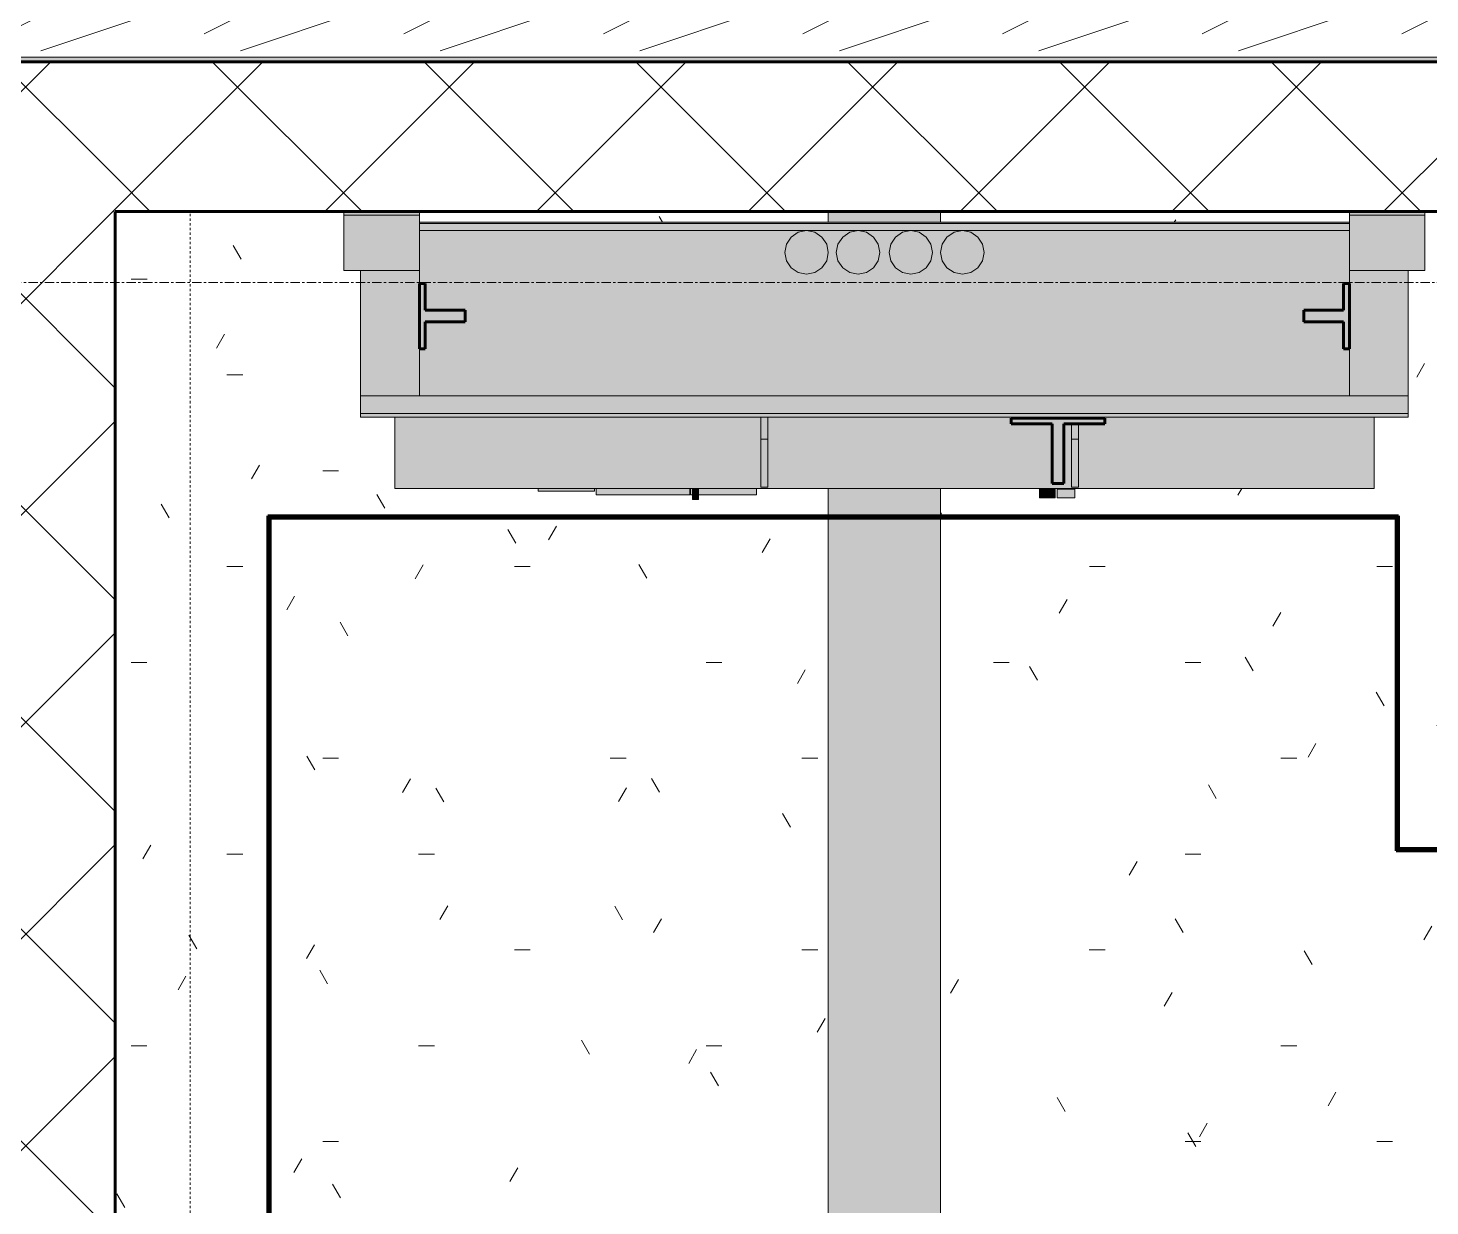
# Model space of a CAD drawing. Header units: inches. Extents: x -4061 to -1937, y 10959 to 12323.
# Drawn here: x -3592 to -3517.1, y 11485.9 to 11548.8 of the extents above; entities that cross this region are included whole.
import ezdxf

# ---------------------------------------------------------------- set-up
doc = ezdxf.new("R2010")
doc.units = ezdxf.units.IN
doc.header["$MEASUREMENT"] = 0
doc.linetypes.add('Dash', pattern=[0.25, 0.125, -0.125])
doc.linetypes.add('Grid Line 1_2_', pattern=[0.875, 0.5, -0.125, 0.125, -0.125])
for name, color, linetype, lineweight in [('0-1', 7, 'Continuous', 5), ('0-6', 1, 'Continuous', 9), ('A-GENM-2', 10, 'Continuous', 60), ('A-GENM-3', 250, 'Continuous', 9), ('A-GENM-5', 135, 'Continuous', 9), ('A-GENM-HDLN-1', 250, 'Dash', 9), ('A-ROOF-PATT-1', 251, 'Continuous', 9), ('A-WALL', 113, 'Continuous', 18), ('A-WALL-10', 113, 'Continuous', 60), ('A-WALL-2', 10, 'Continuous', 60), ('A-WALL-9', 113, 'Continuous', 5), ('A-WALL-PATT-3', 252, 'Continuous', 9), ('A-WALL-PATT-4', 111, 'Continuous', 9), ('G-IMPT-1', 135, 'Continuous', 9), ('G-IMPT-2', 1, 'Continuous', 9), ('S-GRID-1', 1, 'Grid Line 1_2_', 9)]:
    doc.layers.add(name, color=color, linetype=linetype, lineweight=lineweight)
pattern_1 = [(45, (0, 0), (-5.656854, 5.656854), []), (135, (0, 0), (-5.656854, -5.656854), [])]

# ---------------------------------------------------------------- blocks, each defined once
blk = doc.blocks.new('CTR - 1st Phase - Shell_rvt-1-ENLARGED RCP - 3RD FLOOR PLAN - EAST')
at = {"layer": 'A-ROOF-PATT-1'}
h = blk.add_hatch(dxfattribs=at)
h.set_pattern_fill('FP_13', color=256, style=0, pattern_type=2)
h.set_pattern_definition([(0, (-4.059, 0), (20.476, 5.12), [0.845, -14.512, 0.845, -14.512, -81.902]), (0, (-4.059, 0), (20.476, 5.12), [-30.713, 0.845, -29.869, 0.845, -14.512, -35.832]), (0, (-4.059, 0), (20.476, 5.12), [-76.783, 0.845, -9.393, 0.845, -24.75]), (119.995, (3.62, 2.56), (-14.6708597, 15.1762486), [0.845, -14.514, 0.845, -14.514, -81.916]), (119.995, (3.62, 2.56), (-14.6708597, 15.1762486), [-30.718, 0.845, -29.874, 0.845, -14.514, -35.838]), (119.995, (3.62, 2.56), (-14.6708597, 15.1762486), [-76.796, 0.845, -9.395, 0.845, -24.754]), (240.005, (6.179, 12.8), (-5.8050448, -20.296207), [0.845, -14.514, 0.845, -14.514, -81.916]), (240.005, (6.179, 12.8), (-5.8050448, -20.296207), [-30.718, 0.845, -29.874, 0.845, -14.514, -35.838]), (240.005, (6.179, 12.8), (-5.8050448, -20.296207), [-76.796, 0.845, -9.395, 0.845, -24.754])])
h.paths.add_polyline_path([(-3587.324, 11434.989), (-3507.324, 11434.989), (-3507.324, 11459.55), (-3509.324, 11459.55), (-3509.324, 11462.675), (-3509.73, 11462.675), (-3509.73, 11504.8), (-3509.324, 11504.8), (-3509.324, 11508.05), (-3507.324, 11508.05), (-3507.324, 11538.989), (-3517.347, 11538.989), (-3517.347, 11535.84), (-3518.233, 11535.84), (-3518.233, 11528.005), (-3520.063, 11528.005), (-3520.063, 11524.189), (-3536.046, 11524.189), (-3536.046, 11523.699), (-3536.991, 11523.699), (-3536.991, 11524.189), (-3537.105, 11524.189), (-3537.105, 11523.699), (-3537.932, 11523.699), (-3537.932, 11524.189), (-3543.221, 11524.189), (-3543.221, 11522.73), (-3518.766, 11522.73), (-3518.766, 11504.95), (-3514.921, 11504.95), (-3514.921, 11505.678), (-3514.802, 11505.678), (-3514.802, 11504.832), (-3518.884, 11504.832), (-3518.884, 11522.612), (-3543.221, 11522.612), (-3543.221, 11445.052), (-3518.884, 11445.052), (-3518.884, 11462.832), (-3514.802, 11462.832), (-3514.802, 11461.985), (-3514.921, 11461.985), (-3514.921, 11462.714), (-3518.766, 11462.714), (-3518.766, 11444.934), (-3543.221, 11444.934), (-3543.221, 11436.989), (-3549.221, 11436.989), (-3549.221, 11444.934), (-3579.162, 11444.934), (-3579.162, 11522.73), (-3549.221, 11522.73), (-3549.221, 11524.189), (-3553.056, 11524.189), (-3553.056, 11523.854), (-3556.161, 11523.854), (-3556.161, 11523.604), (-3556.476, 11523.604), (-3556.476, 11523.854), (-3556.58, 11523.854), (-3556.58, 11524.189), (-3556.618, 11524.189), (-3556.618, 11523.854), (-3561.618, 11523.854), (-3561.618, 11524.189), (-3561.718, 11524.189), (-3561.718, 11524.054), (-3564.718, 11524.054), (-3564.718, 11524.189), (-3572.373, 11524.189), (-3572.373, 11528.005), (-3574.217, 11528.005), (-3574.217, 11535.84), (-3575.102, 11535.84), (-3575.102, 11538.989), (-3587.324, 11538.989), (-3587.324, 11436.989)], flags=0)
h.paths.add_polyline_path([(-3541.95, 11436.989), (-3541.95, 11439.667), (-3539.45, 11439.667), (-3539.45, 11439.979), (-3537.262, 11439.979), (-3537.262, 11443.171), (-3536.637, 11443.151), (-3536.637, 11439.979), (-3534.45, 11439.959), (-3534.45, 11439.667), (-3531.95, 11439.667), (-3531.95, 11436.989), (-3534.214, 11436.989)], flags=0)
h.paths.add_polyline_path([(-3513.514, 11441.279), (-3514.724, 11441.279), (-3514.724, 11445.216), (-3514.684, 11445.216), (-3514.684, 11441.318), (-3513.513, 11441.318), (-3513.513, 11445.216), (-3513.474, 11445.216), (-3513.474, 11441.279), (-3513.513, 11441.279)], flags=0)
h.paths.add_polyline_path([(-3549.221, 11445.052), (-3549.221, 11522.612), (-3579.044, 11522.612), (-3579.044, 11445.052)], flags=0)
h.paths.add_polyline_path([(-3514.724, 11462.834), (-3514.724, 11483.83), (-3513.474, 11483.83), (-3513.474, 11462.834), (-3514.684, 11462.834)], flags=0)
h.paths.add_polyline_path([(-3508.281, 11483.675), (-3508.281, 11483.925), (-3508.574, 11483.925), (-3508.574, 11483.675)], flags=0)
h.paths.add_polyline_path([(-3513.474, 11483.834), (-3514.724, 11483.834), (-3514.724, 11504.83), (-3513.474, 11504.83), (-3513.474, 11483.925)], flags=0)
h.paths.add_polyline_path([(-3514.684, 11522.448), (-3514.724, 11522.448), (-3514.724, 11526.385), (-3513.474, 11526.385), (-3513.474, 11522.448), (-3513.513, 11522.448), (-3513.513, 11526.346), (-3514.684, 11526.346), (-3514.684, 11522.612)], flags=0)
h.paths.add_polyline_path([(-3541.879, 11538.419), (-3521.382, 11538.419), (-3521.382, 11538.989), (-3543.221, 11538.989), (-3543.221, 11538.419)], flags=0)
h.paths.add_polyline_path([(-3571.067, 11538.419), (-3549.221, 11538.419), (-3549.221, 11538.989), (-3571.067, 11538.989), (-3571.067, 11538.794)], flags=0)
at = {"layer": 'S-GRID-1'}
blk.add_line((-1936.832, 11535.189), (-4027.878, 11535.189), dxfattribs=at)
blk = doc.blocks.new('Otis_G2S_06102019171910 - Duty_3000_Speed_150_Seismic_N_CabHeight_93_CabPanels_Y_EntHeight_84_CwtLoc_L2_CwtSafety_N_DoorHand_CO_OpeningType_Front_Glassback_N_FRSAME_NOH-2125003-ENLARGED RCP - 3RD FLOOR PLAN - EAST')
at = {"layer": 'A-GENM-5'}
h = blk.add_hatch(color=256, dxfattribs=at)
h.paths.add_polyline_path([(4.289, 7.4), (4.289, 6.15), (8.226, 6.15), (8.226, 6.189), (4.329, 6.189), (4.329, 7.361), (8.226, 7.361), (8.226, 7.4)], flags=0)
h.paths.add_polyline_path([(7.944, 35.898), (7.944, 11.442), (25.724, 11.442), (25.724, 7.597), (24.996, 7.597), (24.996, 7.479), (25.843, 7.479), (25.843, 11.56), (8.063, 11.56), (8.063, 71.72), (85.623, 71.72), (85.623, 11.56), (67.843, 11.56), (67.843, 7.479), (68.689, 7.479), (68.689, 7.597), (67.961, 7.597), (67.961, 11.442), (85.741, 11.442), (85.741, 71.838), (7.944, 71.838), (7.944, 41.898)], flags=0)
h.paths.add_polyline_path([(25.844, 7.4), (25.844, 6.15), (46.841, 6.15), (46.841, 7.4), (37.216, 7.4)], flags=0)
h.paths.add_polyline_path([(46.844, 7.4), (46.844, 6.15), (67.841, 6.15), (67.841, 7.4), (46.936, 7.4)], flags=0)
h.paths.add_polyline_path([(85.459, 7.361), (89.356, 7.361), (89.356, 6.189), (85.459, 6.189), (85.459, 6.15), (89.396, 6.15), (89.396, 7.4), (85.459, 7.4)], flags=0)
at = {"layer": 'G-IMPT-1'}
h = blk.add_hatch(color=256, dxfattribs=at)
h.paths.add_polyline_path([(87.199, 49.884), (87.199, 12.74), (91.016, 12.74), (91.016, 28.53), (90.965, 28.53), (90.965, 27.126), (90.652, 27.126), (90.652, 28.53), (87.273, 28.53), (87.273, 28.905), (90.652, 28.905), (90.652, 29.313), (87.461, 29.313), (87.461, 29.938), (90.652, 29.938), (90.652, 32.126), (90.965, 32.126), (90.965, 28.905), (91.016, 28.905), (91.016, 45.118), (87.273, 45.118), (87.273, 45.493), (91.016, 45.493), (91.016, 65.05), (87.199, 65.05), (87.199, 57.549)], flags=0)
h.paths.add_polyline_path([(101.364, 26.89), (101.364, 14.059), (101.429, 14.059), (101.429, 63.744), (101.364, 63.744), (101.364, 34.555)], flags=0)
h = blk.add_hatch(color=256, dxfattribs=at)
h.paths.add_polyline_path([(92.157, 63.744), (92.157, 14.059), (94.659, 14.059), (94.659, 14.368), (96.097, 14.368), (96.097, 16.496), (96.722, 16.496), (96.722, 14.368), (98.159, 14.368), (98.159, 14.059), (100.989, 14.059), (100.989, 63.744), (94.659, 63.744)], flags=0)
h.paths.add_polyline_path([(94.659, 63.74), (98.159, 63.74), (98.159, 63.428), (96.722, 63.428), (96.722, 61.299), (96.097, 61.299), (96.097, 63.428), (94.659, 63.428)], flags=0)
h.paths.add_polyline_path([(98.653, 43.056), (98.742, 43.5), (98.993, 43.877), (99.37, 44.128), (99.814, 44.217), (100.258, 44.128), (100.635, 43.877), (100.887, 43.5), (100.975, 43.056), (100.887, 42.611), (100.613, 42.22), (100.258, 41.983), (99.814, 41.895), (99.37, 41.983), (98.993, 42.235), (98.742, 42.611)], flags=0)
h.paths.add_polyline_path([(98.653, 40.306), (98.742, 40.75), (98.993, 41.127), (99.37, 41.378), (99.814, 41.467), (100.258, 41.378), (100.635, 41.127), (100.887, 40.75), (100.975, 40.306), (100.887, 39.861), (100.635, 39.485), (100.258, 39.233), (99.814, 39.145), (99.37, 39.233), (98.993, 39.485), (98.742, 39.861)], flags=0)
h.paths.add_polyline_path([(98.653, 37.484), (98.742, 37.928), (98.993, 38.305), (99.377, 38.558), (99.814, 38.645), (100.258, 38.556), (100.635, 38.305), (100.887, 37.928), (100.975, 37.484), (100.887, 37.039), (100.635, 36.663), (100.258, 36.411), (99.814, 36.323), (99.37, 36.411), (98.993, 36.663), (98.742, 37.039)], flags=0)
h.paths.add_polyline_path([(98.653, 34.734), (98.742, 35.178), (98.993, 35.555), (99.37, 35.806), (99.814, 35.895), (100.258, 35.806), (100.635, 35.555), (100.887, 35.178), (100.975, 34.734), (100.887, 34.289), (100.635, 33.913), (100.258, 33.661), (99.814, 33.573), (99.37, 33.661), (98.993, 33.913), (98.742, 34.289), (98.689, 34.555)], flags=0)
for points in [[(100.989, 26.89), (100.989, 14.059), (101.364, 14.059), (101.364, 63.744), (100.989, 63.744), (100.989, 34.555)], [(87.064, 57.395), (87.064, 54.395), (87.199, 54.395), (87.199, 57.395)], [(86.864, 49.884), (86.864, 49.295), (87.199, 49.295), (87.199, 54.295), (86.864, 54.295)], [(86.614, 49.152), (86.614, 48.837), (87.199, 48.837), (87.199, 49.152)], [(87.273, 45.118), (89.832, 45.118), (89.832, 45.493), (87.273, 45.493)], [(89.832, 45.118), (91.016, 45.118), (91.016, 45.493), (89.832, 45.493)], [(98.653, 43.056), (98.742, 42.611), (99.016, 42.22), (99.37, 41.983), (99.814, 41.895), (100.258, 41.983), (100.635, 42.235), (100.887, 42.611), (100.975, 43.056), (100.887, 43.5), (100.635, 43.877), (100.258, 44.128), (99.814, 44.217), (99.37, 44.128), (98.993, 43.877), (98.742, 43.5)], [(98.653, 40.306), (98.742, 39.861), (98.993, 39.485), (99.37, 39.233), (99.814, 39.145), (100.258, 39.233), (100.635, 39.485), (100.887, 39.861), (100.975, 40.306), (100.887, 40.75), (100.635, 41.127), (100.258, 41.378), (99.814, 41.467), (99.37, 41.378), (98.993, 41.127), (98.742, 40.75)], [(98.653, 37.484), (98.742, 37.039), (98.993, 36.663), (99.37, 36.411), (99.814, 36.323), (100.258, 36.411), (100.635, 36.663), (100.887, 37.039), (100.975, 37.484), (100.887, 37.928), (100.635, 38.305), (100.258, 38.556), (99.814, 38.645), (99.37, 38.556), (98.993, 38.305), (98.742, 37.928)], [(98.653, 34.734), (98.742, 34.289), (98.993, 33.913), (99.37, 33.661), (99.814, 33.573), (100.258, 33.661), (100.635, 33.913), (100.887, 34.289), (100.975, 34.734), (100.887, 35.178), (100.635, 35.555), (100.258, 35.806), (99.814, 35.895), (99.37, 35.806), (98.993, 35.555), (98.742, 35.178)], [(86.709, 30.608), (86.709, 29.781), (87.159, 29.781), (87.159, 30.608)], [(87.159, 30.608), (87.159, 29.781), (87.199, 29.781), (87.199, 30.608)], [(86.709, 29.667), (86.709, 28.722), (87.159, 28.722), (87.159, 29.667)], [(87.159, 29.667), (87.159, 28.722), (87.199, 28.722), (87.199, 29.667)], [(87.273, 28.905), (87.273, 28.53), (89.832, 28.53), (89.832, 28.905), (87.461, 28.905)]]:
    blk.add_hatch(color=256, dxfattribs=at).paths.add_polyline_path(points, flags=0)
h = blk.add_hatch(color=256, dxfattribs=at)
h.paths.add_polyline_path([(86.864, 48.837), (86.864, 45.733), (87.199, 45.733), (87.199, 48.837)], flags=0)
h.paths.add_polyline_path([(86.864, 49.257), (86.864, 49.152), (87.199, 49.152), (87.199, 49.257)], flags=0)
h = blk.add_hatch(color=256, dxfattribs=at)
h.paths.add_polyline_path([(89.832, 28.53), (90.652, 28.53), (90.652, 28.905), (89.832, 28.905)], flags=0)
h.paths.add_polyline_path([(90.965, 28.905), (90.965, 28.53), (91.016, 28.53), (91.016, 28.905)], flags=0)
at = {"layer": 'A-GENM-2'}
for p, q in [((7.944, 71.838), (85.741, 71.838)), ((85.623, 71.72), (8.063, 71.72)), ((85.623, 71.72), (85.741, 71.838)), ((85.741, 71.838), (85.623, 71.72)), ((85.623, 11.56), (85.623, 71.72)), ((85.741, 71.838), (85.741, 11.442)), ((67.843, 11.56), (67.961, 11.442)), ((67.843, 7.479), (67.843, 11.56)), ((67.843, 11.56), (85.623, 11.56)), ((67.961, 11.442), (67.843, 11.56)), ((67.961, 11.442), (67.961, 7.597)), ((85.741, 11.442), (67.961, 11.442))]:
    blk.add_line(p, q, dxfattribs=at)
at = {"layer": 'A-GENM-3'}
for p, q in [((85.623, 11.56), (85.741, 11.442)), ((85.741, 11.442), (85.623, 11.56))]:
    blk.add_line(p, q, dxfattribs=at)
at = {"layer": 'G-IMPT-2'}
for p, q in [((91.016, 65.05), (87.199, 65.05)), ((87.199, 12.74), (87.199, 65.05)), ((100.989, 63.744), (100.989, 14.059)), ((101.364, 14.059), (101.364, 63.744)), ((101.429, 63.744), (101.429, 14.059)), ((87.199, 57.395), (87.064, 57.395)), ((87.064, 57.395), (87.064, 54.395)), ((87.199, 54.295), (86.864, 54.295)), ((86.864, 54.295), (86.864, 49.295)), ((87.064, 54.395), (87.199, 54.395)), ((87.199, 49.152), (86.614, 49.152)), ((86.614, 49.152), (86.614, 48.837)), ((86.614, 48.837), (87.199, 48.837)), ((86.864, 49.295), (87.199, 49.295)), ((86.864, 49.152), (86.864, 49.257)), ((87.199, 49.257), (86.864, 49.257)), ((86.864, 45.733), (86.864, 48.837)), ((86.864, 45.733), (87.199, 45.733)), ((87.273, 45.118), (87.273, 45.493)), ((89.832, 45.493), (87.273, 45.493)), ((87.273, 45.118), (89.832, 45.118)), ((89.832, 45.118), (89.832, 45.493)), ((91.016, 45.493), (89.832, 45.493)), ((89.832, 45.118), (91.016, 45.118)), ((99.37, 44.128), (99.814, 44.217)), ((99.814, 44.217), (100.258, 44.128)), ((98.653, 43.056), (98.742, 43.5)), ((98.742, 43.5), (98.993, 43.877)), ((98.993, 43.877), (99.37, 44.128)), ((100.258, 44.128), (100.635, 43.877)), ((100.635, 43.877), (100.887, 43.5)), ((100.887, 43.5), (100.975, 43.056)), ((98.742, 42.611), (98.653, 43.056)), ((100.975, 43.056), (100.887, 42.611)), ((98.993, 42.235), (98.742, 42.611)), ((99.37, 41.983), (98.993, 42.235)), ((99.814, 41.895), (99.37, 41.983)), ((100.258, 41.983), (99.814, 41.895)), ((100.635, 42.235), (100.258, 41.983)), ((100.887, 42.611), (100.635, 42.235)), ((98.993, 41.127), (99.37, 41.378)), ((99.37, 41.378), (99.814, 41.467)), ((99.814, 41.467), (100.258, 41.378)), ((100.258, 41.378), (100.635, 41.127)), ((98.653, 40.306), (98.742, 40.75)), ((98.742, 40.75), (98.993, 41.127)), ((100.635, 41.127), (100.887, 40.75)), ((100.887, 40.75), (100.975, 40.306)), ((98.742, 39.861), (98.653, 40.306)), ((98.993, 39.485), (98.742, 39.861)), ((100.887, 39.861), (100.635, 39.485)), ((100.975, 40.306), (100.887, 39.861)), ((99.37, 39.233), (98.993, 39.485)), ((99.814, 39.145), (99.37, 39.233)), ((100.258, 39.233), (99.814, 39.145)), ((100.635, 39.485), (100.258, 39.233)), ((98.742, 37.928), (98.993, 38.305)), ((98.993, 38.305), (99.37, 38.556)), ((99.37, 38.556), (99.814, 38.645)), ((99.814, 38.645), (100.258, 38.556)), ((100.258, 38.556), (100.635, 38.305)), ((100.635, 38.305), (100.887, 37.928)), ((98.653, 37.484), (98.742, 37.928)), ((98.742, 37.039), (98.653, 37.484)), ((100.887, 37.928), (100.975, 37.484)), ((100.975, 37.484), (100.887, 37.039)), ((98.993, 36.663), (98.742, 37.039)), ((100.887, 37.039), (100.635, 36.663)), ((99.37, 36.411), (98.993, 36.663)), ((99.814, 36.323), (99.37, 36.411)), ((100.258, 36.411), (99.814, 36.323)), ((100.635, 36.663), (100.258, 36.411)), ((98.742, 35.178), (98.993, 35.555)), ((98.993, 35.555), (99.37, 35.806)), ((99.37, 35.806), (99.814, 35.895)), ((99.814, 35.895), (100.258, 35.806)), ((100.258, 35.806), (100.635, 35.555)), ((100.635, 35.555), (100.887, 35.178)), ((98.653, 34.734), (98.742, 35.178)), ((98.742, 34.289), (98.653, 34.734)), ((100.887, 35.178), (100.975, 34.734)), ((100.975, 34.734), (100.887, 34.289)), ((98.993, 33.913), (98.742, 34.289)), ((99.37, 33.661), (98.993, 33.913)), ((100.635, 33.913), (100.258, 33.661)), ((100.887, 34.289), (100.635, 33.913)), ((99.814, 33.573), (99.37, 33.661)), ((100.258, 33.661), (99.814, 33.573)), ((87.159, 30.608), (86.709, 30.608)), ((86.709, 30.608), (86.709, 29.781)), ((87.199, 30.608), (87.159, 30.608)), ((87.159, 30.608), (87.159, 29.781)), ((86.709, 29.781), (87.159, 29.781)), ((87.159, 29.667), (86.709, 29.667)), ((86.709, 28.722), (86.709, 29.667)), ((87.159, 29.781), (87.199, 29.781)), ((87.199, 29.667), (87.159, 29.667)), ((87.159, 29.667), (87.159, 28.722)), ((86.709, 28.722), (87.159, 28.722)), ((87.159, 28.722), (87.199, 28.722)), ((87.273, 28.53), (87.273, 28.905)), ((89.832, 28.905), (87.273, 28.905)), ((87.273, 28.53), (89.832, 28.53)), ((89.832, 28.53), (89.832, 28.905)), ((90.652, 28.905), (89.832, 28.905)), ((89.832, 28.53), (90.652, 28.53)), ((91.016, 28.905), (90.965, 28.905)), ((90.965, 28.53), (91.016, 28.53)), ((87.199, 12.74), (91.016, 12.74))]:
    blk.add_line(p, q, dxfattribs=at)
blk = doc.blocks.new('Otis_G2S_06102019171910 - Otis_G2S_06102019171910-2044336-ENLARGED RCP - 3RD FLOOR PLAN - EAST')
at = {"layer": 'A-GENM-5'}
h = blk.add_hatch(color=256, dxfattribs=at)
h.paths.add_polyline_path([(98.85, 63.744), (101.805, 63.744), (101.805, 67.779), (98.85, 67.779), (98.85, 64.647)], flags=0)
h.paths.add_polyline_path([(98.85, 14.059), (98.85, 10.023), (101.805, 10.023), (101.805, 14.059), (100.989, 14.059)], flags=0)
h = blk.add_hatch(color=256, dxfattribs=at)
h.paths.add_polyline_path([(101.805, 63.8), (101.805, 63.744), (102, 63.744), (102, 67.779), (101.805, 67.779), (101.805, 65.05)], flags=0)
h.paths.add_polyline_path([(101.805, 10.965), (101.805, 10.023), (102, 10.023), (102, 14.059), (101.805, 14.059), (101.805, 12.74)], flags=0)
for points in [[(91.016, 26.89), (91.016, 10.909), (91.211, 10.909), (91.211, 66.893), (91.016, 66.893), (91.016, 34.555)], [(91.211, 42.22), (91.211, 10.909), (92.157, 10.909), (92.157, 66.893), (91.211, 66.893), (91.211, 49.884)]]:
    blk.add_hatch(color=256, dxfattribs=at).paths.add_polyline_path(points, flags=0)
h = blk.add_hatch(color=256, dxfattribs=at)
h.paths.add_polyline_path([(92.157, 13.731), (92.157, 10.909), (98.85, 10.909), (98.85, 14.059), (92.157, 14.059)], flags=0)
h.paths.add_polyline_path([(92.157, 66.893), (92.157, 63.744), (98.85, 63.744), (98.85, 66.893)], flags=0)
h = blk.add_hatch(color=256, dxfattribs=at)
h.paths.add_polyline_path([(94.659, 63.74), (94.659, 63.428), (96.097, 63.428), (96.097, 61.299), (96.722, 61.299), (96.722, 63.428), (98.159, 63.428), (98.159, 63.74), (96.097, 63.74)], flags=0)
h.paths.add_polyline_path([(94.659, 14.059), (94.659, 14.055), (98.159, 14.059), (98.159, 14.368), (96.722, 14.368), (96.722, 16.496), (96.097, 16.496), (96.097, 14.368), (94.659, 14.368)], flags=0)
h = blk.add_hatch(color=256, dxfattribs=at)
h.paths.add_polyline_path([(0, 35.898), (7.944, 35.898), (7.944, 41.898), (0, 41.898)], flags=0)
h.paths.add_polyline_path([(8.063, 41.898), (8.063, 35.898), (85.623, 35.898), (85.623, 41.898), (29.606, 41.898)], flags=0)
h.paths.add_polyline_path([(85.741, 41.898), (85.741, 35.898), (87.199, 35.898), (87.199, 41.898)], flags=0)
h.paths.add_polyline_path([(101.429, 35.898), (102, 35.898), (102, 41.898), (101.429, 41.898)], flags=0)
h = blk.add_hatch(color=256, dxfattribs=at)
h.paths.add_polyline_path([(2.657, 32.126), (2.677, 27.126), (2.97, 27.126), (2.97, 29.313), (6.161, 29.313), (6.161, 29.938), (2.97, 29.938), (2.97, 32.126), (2.677, 32.126)], flags=0)
h.paths.add_polyline_path([(87.461, 29.938), (87.461, 29.313), (90.652, 29.313), (90.652, 27.126), (90.965, 27.126), (90.965, 32.126), (90.652, 32.126), (90.652, 29.938), (88.892, 29.938)], flags=0)
at = {"layer": 'A-GENM-2'}
for p, q in [((94.659, 63.428), (94.659, 63.74)), ((94.659, 63.74), (98.159, 63.74)), ((98.159, 63.74), (98.159, 63.428)), ((96.097, 63.428), (94.659, 63.428)), ((96.097, 61.299), (96.097, 63.428)), ((98.159, 63.428), (96.722, 63.428)), ((96.722, 63.428), (96.722, 61.299)), ((96.722, 61.299), (96.097, 61.299)), ((90.652, 29.938), (90.652, 32.126)), ((90.652, 32.126), (90.965, 32.126)), ((90.965, 32.126), (90.965, 27.126)), ((87.461, 29.313), (87.461, 29.938)), ((87.461, 29.938), (90.652, 29.938)), ((90.652, 29.313), (87.461, 29.313)), ((90.652, 27.126), (90.652, 29.313)), ((90.965, 27.126), (90.652, 27.126)), ((96.097, 16.496), (96.722, 16.496)), ((96.097, 14.368), (96.097, 16.496)), ((96.722, 16.496), (96.722, 14.368)), ((94.659, 14.055), (94.659, 14.368)), ((94.659, 14.368), (96.097, 14.368)), ((96.722, 14.368), (98.159, 14.368)), ((98.159, 14.368), (98.159, 14.055)), ((98.159, 14.055), (94.659, 14.055))]:
    blk.add_line(p, q, dxfattribs=at)
at = {"layer": 'A-GENM-3'}
for p, q in [((98.85, 63.744), (98.85, 67.779)), ((98.85, 67.779), (101.805, 67.779)), ((101.805, 67.779), (102, 67.779)), ((101.805, 63.744), (101.805, 67.779)), ((91.016, 10.909), (91.016, 66.893)), ((91.016, 66.893), (91.211, 66.893)), ((91.211, 66.893), (91.211, 10.909)), ((91.211, 66.893), (92.157, 66.893)), ((92.157, 66.893), (92.157, 10.909)), ((92.157, 66.893), (98.85, 66.893)), ((98.85, 63.744), (92.157, 63.744)), ((101.805, 63.744), (98.85, 63.744)), ((102, 63.744), (101.805, 63.744)), ((8.063, 41.898), (85.623, 41.898)), ((85.741, 41.898), (87.199, 41.898)), ((101.429, 41.898), (102, 41.898)), ((85.623, 35.898), (8.063, 35.898)), ((87.199, 35.898), (85.741, 35.898)), ((102, 35.898), (101.429, 35.898)), ((92.157, 14.059), (94.659, 14.059)), ((98.159, 14.059), (98.85, 14.059)), ((98.85, 10.023), (98.85, 14.059)), ((98.85, 14.059), (101.805, 14.059)), ((101.805, 14.059), (102, 14.059)), ((101.805, 10.023), (101.805, 14.059)), ((91.211, 10.909), (91.016, 10.909)), ((92.157, 10.909), (91.211, 10.909)), ((98.85, 10.909), (92.157, 10.909)), ((101.805, 10.023), (98.85, 10.023)), ((102, 10.023), (101.805, 10.023))]:
    blk.add_line(p, q, dxfattribs=at)
at = {"layer": 'A-GENM-HDLN-1'}
for p, q in [((0, 75.984), (102, 75.984)), ((102, 75.984), (102, 0))]:
    blk.add_line(p, q, dxfattribs=at)
blk.add_blockref('Otis_G2S_06102019171910 - Duty_3000_Speed_150_Seismic_N_CabHeight_93_CabPanels_Y_EntHeight_84_CwtLoc_L2_CwtSafety_N_DoorHand_CO_OpeningType_Front_Glassback_N_FRSAME_NOH-2125003-ENLARGED RCP - 3RD FLOOR PLAN - EAST', (0, 0))
blk = doc.blocks.new('CTR - 1st Phase -Stairs _ Elevators_rvt-1-ENLARGED RCP - 3RD FLOOR PLAN - EAST')
at = {"layer": 'A-WALL-PATT-3'}
h = blk.add_hatch(dxfattribs=at)
h.set_pattern_fill('FP_11', color=256, style=0, pattern_type=2)
h.set_pattern_definition(pattern_1)
h.paths.add_polyline_path([(-3587.324, 11426.989), (-3587.324, 11546.989), (-3595.324, 11546.989), (-3595.324, 11426.989)], flags=0)
h = blk.add_hatch(dxfattribs=at)
h.set_pattern_fill('FP_11', color=256, style=0, pattern_type=2)
h.set_pattern_definition(pattern_1)
h.paths.add_polyline_path([(-3587.324, 11538.989), (-3499.324, 11538.989), (-3499.324, 11546.989), (-3587.324, 11546.989)], flags=0)
at = {"layer": 'A-WALL-2'}
for p, q in [((-3595.324, 11546.989), (-3587.324, 11546.989)), ((-3587.324, 11546.989), (-3499.324, 11546.989)), ((-3587.324, 11538.989), (-3587.324, 11434.989)), ((-3507.324, 11538.989), (-3587.324, 11538.989))]:
    blk.add_line(p, q, dxfattribs=at)
at = {"layer": '0-6', "rotation": 90.0000000000184}
blk.add_blockref('Otis_G2S_06102019171910 - Otis_G2S_06102019171910-2044336-ENLARGED RCP - 3RD FLOOR PLAN - EAST', (-3507.324, 11436.989), dxfattribs=at)

msp = doc.modelspace()

# ---------------------------------------------------------------- hatches: boundary and pattern name
at = {"layer": 'A-WALL-9'}
msp.add_hatch(color=256, dxfattribs=at).paths.add_polyline_path([(-3699.92, 11546.989), (-3499.074, 11546.989), (-3499.098, 11547.239), (-3819.324, 11547.239), (-3819.324, 11546.989), (-3718.165, 11546.989)], flags=0)
at = {"layer": 'A-WALL-PATT-4'}
h = msp.add_hatch(dxfattribs=at)
h.set_pattern_fill('FP_2', color=256, style=0, pattern_type=2)
h.set_pattern_definition([(216.87, (4.265, 10.662), (31.9871619, 21.32545714), [5.331, -47.981]), (206.565, (10.662, 7.464), (-10.662476, -10.6620098), [11.921, -11.921]), (198.435, (10.662, 2.132), (-21.32449365, -10.6625869), [6.744, -26.974])])
h.paths.add_polyline_path([(-3819.324, 11547.239), (-3495.574, 11547.239), (-3495.574, 11550.739), (-3819.324, 11550.739), (-3819.324, 11549.371)], flags=0)

# ---------------------------------------------------------------- linework, layer by layer
at = {"layer": 'A-WALL'}
msp.add_line((-3499.074, 11547.239), (-3819.324, 11547.239), dxfattribs=at)
at = {"layer": 'A-WALL-10'}
msp.add_line((-3499.324, 11546.989), (-3819.324, 11546.989), dxfattribs=at)

# ---------------------------------------------------------------- block references
at = {"layer": '0-1'}
for name in ['CTR - 1st Phase - Shell_rvt-1-ENLARGED RCP - 3RD FLOOR PLAN - EAST', 'CTR - 1st Phase -Stairs _ Elevators_rvt-1-ENLARGED RCP - 3RD FLOOR PLAN - EAST']:
    msp.add_blockref(name, (0, 0), dxfattribs=at)

doc.saveas('drawing.dxf')
